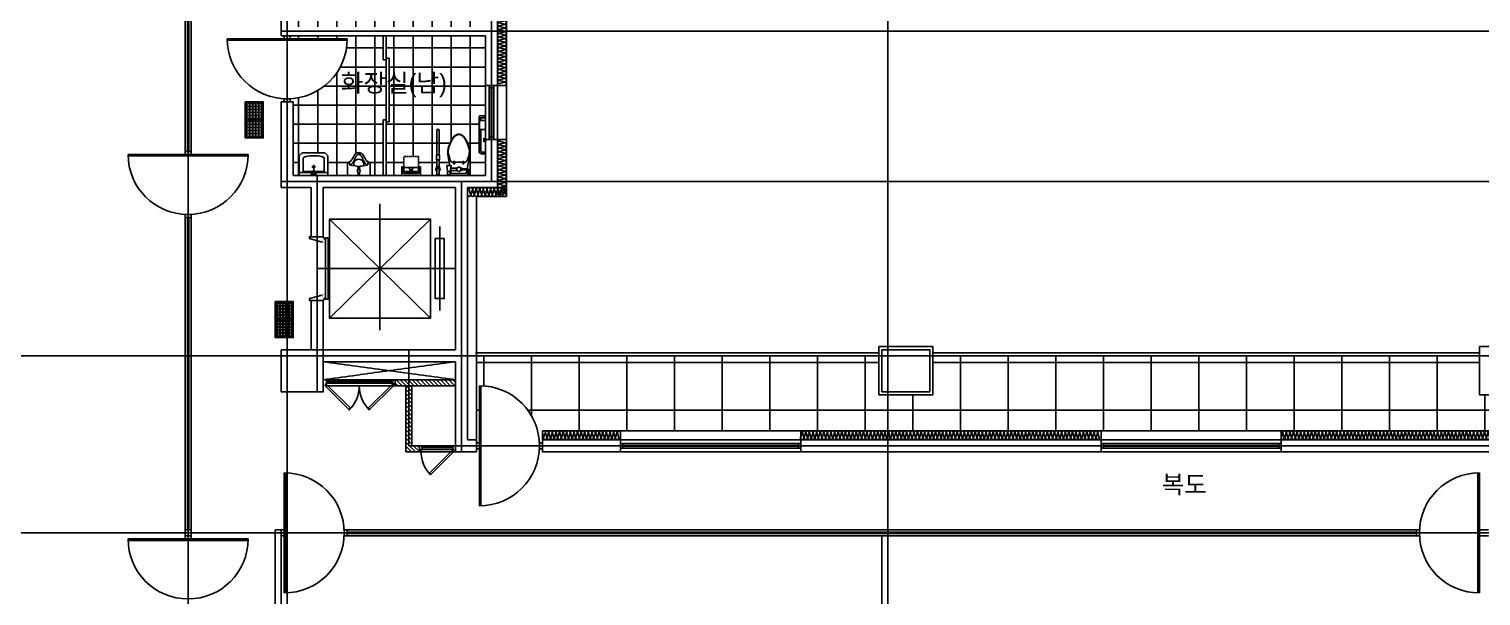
# Model space of a CAD drawing. Header units: millimetres. Extents: x 0 to 199210, y 0 to 94205.
# Drawn here: x 13554 to 37728, y 67614 to 77052 of the extents above; entities that cross this region are included whole.
import ezdxf
from ezdxf.enums import TextEntityAlignment as Align

# ---------------------------------------------------------------- set-up
doc = ezdxf.new("R2010")
doc.units = ezdxf.units.MM
doc.linetypes.add('CEN', pattern=[62, 60, -1, 0, -1])
doc.linetypes.add('HIDDEN2', pattern=[4.7625, 3.175, -1.5875])
for name, color, linetype in [('1CONTINUOUS', 1, 'Continuous'), ('1HIDDEN2', 1, 'HIDDEN2'), ('4', 4, 'Continuous'), ('9', 9, 'Continuous'), ('CEN', 1, 'CEN'), ('COL', 2, 'Continuous'), ('D_TEXT', 7, 'Continuous'), ('FUR', 4, 'Continuous'), ('FURN', 7, 'Continuous'), ('HAT', 8, 'Continuous'), ('ins', 9, 'Continuous'), ('WID', 4, 'Continuous'), ('WIN-9', 9, 'Continuous'), ('점자', 8, 'Continuous'), ('조적', 3, 'Continuous'), ('판넬', 3, 'Continuous')]:
    doc.layers.add(name, color=color, linetype=linetype)
doc.styles.add('돋움', font='Dotum.ttf')

# ---------------------------------------------------------------- blocks, each defined once
blk = doc.blocks.new('insul1')
blk.add_lwpolyline([(0, 0.25, 1.344031), (0.35, 0.25), (0.2, 0.75, -1.344031), (0.55, 0.75), (0.4, 0.25)], format="xyb")
blk = doc.blocks.new('점')
at = {"layer": '점자'}
blk.add_lwpolyline([(300, 0), (300, 300), (0, 300), (0, 0)], close=True, dxfattribs=at)
for centre, radius in [((25, 276), 15), ((25, 276), 13), ((75, 276), 15), ((75, 276), 13), ((125, 276), 15), ((125, 276), 13), ((175, 276), 15), ((175, 276), 13), ((225, 276), 15), ((225, 276), 13), ((275, 276), 15), ((275, 276), 13), ((25, 226), 15), ((25, 176), 15), ((25, 126), 15), ((25, 76), 15), ((25, 26), 15), ((25, 226), 13), ((25, 176), 13), ((25, 126), 13), ((25, 76), 13), ((25, 26), 13), ((75, 226), 15), ((75, 176), 15), ((75, 126), 15), ((75, 76), 15), ((75, 26), 15), ((75, 226), 13), ((75, 176), 13), ((75, 126), 13), ((75, 76), 13), ((75, 26), 13), ((125, 226), 15), ((125, 176), 15), ((125, 126), 15), ((125, 76), 15), ((125, 26), 15), ((125, 226), 13), ((125, 176), 13), ((125, 126), 13), ((125, 76), 13), ((125, 26), 13), ((175, 226), 15), ((175, 176), 15), ((175, 126), 15), ((175, 76), 15), ((175, 26), 15), ((175, 226), 13), ((175, 176), 13), ((175, 126), 13), ((175, 76), 13), ((175, 26), 13), ((225, 226), 15), ((225, 176), 15), ((225, 126), 15), ((225, 76), 15), ((225, 26), 15), ((225, 226), 13), ((225, 176), 13), ((225, 126), 13), ((225, 76), 13), ((225, 26), 13), ((275, 226), 15), ((275, 176), 15), ((275, 126), 15), ((275, 76), 15), ((275, 26), 15), ((275, 226), 13), ((275, 176), 13), ((275, 126), 13), ((275, 76), 13), ((275, 26), 13)]:
    blk.add_circle(centre, radius, dxfattribs=at)
blk = doc.blocks.new('to-ur-004-D-P')
for p, q in [((-20, 0), (-20, -10)), ((-10, 0), (-10, -52)), ((10, 0), (10, -52)), ((20, -10), (20, 0)), ((-20, -10), (20, -10)), ((-20, -125), (-20, -120)), ((-20, -120), (20, -120)), ((20, -125), (-20, -125)), ((-10, -98), (-10, -120)), ((10, -98), (10, -120)), ((20, -120), (20, -125))]:
    blk.add_line(p, q)
for points in [[(190, 0), (190, -210), (165, -220, 0.015962), (135, -240, 0.046411), (105, -280, 0.0259), (85, -320, -0.027117), (60, -355, -0.071022), (25, -375, -0.04853), (0, -380, -0.04853), (-25, -375, -0.071022), (-60, -355, -0.027117), (-85, -320, 0.0259), (-105, -280, 0.046411), (-135, -240, 0.015962), (-165, -220), (-190, -210), (-190, 0)], [(-190, -210), (-150, -210), (-150, -180, -0.198912), (-148, -176, -0.089166), (-140, -170), (-32, -152, -0.080898), (32, -152), (140, -170, -0.22682), (148, -176, -0.062315), (150, -180), (150, -210), (190, -210)], [(-140, -170, -0.028114), (-116, -192, -0.053656), (-105, -205, -0.00764), (-82, -242, -0.021456), (-75, -255, -0.020394), (-64, -280, 0.025325), (-55, -300, 0.016526), (-49, -311, 0.011962), (-40, -325, 0.049323), (-33, -334, 0.033116), (-20, -345, 0.102356), (-13, -348, 0.056761), (0, -350)], [(140, -170, 0.028114), (116, -192, 0.053656), (105, -205, 0.00764), (82, -242, 0.021456), (75, -255, 0.020394), (64, -280, -0.025325), (55, -300, -0.016526), (49, -311, -0.011962), (40, -325, -0.049323), (33, -334, -0.033116), (20, -345, -0.102356), (13, -348, -0.056761), (0, -350)]]:
    blk.add_lwpolyline(points, format="xyb")
blk.add_circle((0, -75), 25)
blk.add_arc((0, -185), 85, 163.2144, 16.7856)
blk = doc.blocks.new('2P-BA101')
at = {"color": 0}
for p, q in [((475, -50), (0, -50)), ((58, -288), (58, -66)), ((58, -66), (225, -66)), ((202, -144), (264, -144)), ((232, -175), (232, -113))]:
    blk.add_line(p, q, dxfattribs=at)
blk.add_lwpolyline([(425, -375), (475, -325), (475, 0), (0, 0), (0, -325), (50, -375)], close=True, dxfattribs=at)
for points in [[(240, -66), (408, -66), (408, -288, -0.272815), (401, -300, -0.070145), (356, -317, -0.03268), (305, -325, -0.023671), (233, -328, -0.023671), (161, -325, -0.03268), (109, -317, -0.070145), (64, -300, -0.272815), (58, -288, -0.272815)], [(224, -17), (227, -87, 1), (239, -87), (242, -17)]]:
    blk.add_lwpolyline(points, format="xyb", dxfattribs=at)
for centre, radius in [((206, -34), 15.3), ((233, -144), 15), ((260, -34), 15.3)]:
    blk.add_circle(centre, radius, dxfattribs=at)
for start, end in [(90, 181.9092), (358.0908, 90)]:
    blk.add_arc((233, -17), 9.19, start, end, dxfattribs=at)
blk = doc.blocks.new('유아용거치대')
for p, q in [((7684271, -2279589, 0), (7684271, -2279451, 0)), ((7684271, -2279451, 0), (7684583, -2279451, 0)), ((7684300, -2279491, 0), (7684300, -2279589, 0)), ((7684304, -2279489, 0), (7684304, -2279579, 0)), ((7684326, -2279484, 0), (7684309, -2279484, 0)), ((7684546, -2279517, 0), (7684309, -2279517, 0)), ((7684544, -2279481, 0), (7684310, -2279481, 0)), ((7684341, -2279496, 0), (7684329, -2279486, 0)), ((7684510, -2279497, 0), (7684344, -2279497, 0)), ((7684402, -2279532, 0), (7684402, -2279535, 0)), ((7684427, -2279525, 0), (7684408, -2279525, 0)), ((7684411, -2279542, 0), (7684411, -2279525, 0)), ((7684446, -2279525, 0), (7684427, -2279525, 0)), ((7684443, -2279542, 0), (7684443, -2279525, 0)), ((7684452, -2279535, 0), (7684452, -2279532, 0)), ((7684525, -2279486, 0), (7684513, -2279496, 0)), ((7684546, -2279484, 0), (7684528, -2279484, 0)), ((7684551, -2279579, 0), (7684551, -2279489, 0)), ((7684554, -2279589, 0), (7684554, -2279491, 0)), ((7684583, -2279451, 0), (7684583, -2279589, 0)), ((7684295, -2279594, 0), (7684276, -2279594, 0)), ((7684309, -2279584, 0), (7684546, -2279584, 0)), ((7684408, -2279542, 0), (7684446, -2279542, 0)), ((7684578, -2279594, 0), (7684559, -2279594, 0))]:
    blk.add_line(p, q)
for centre, radius, start, end in [((7684310, -2279491, 0), 10, 90, 180), ((7684309, -2279489, 0), 5.01, 90, 180), ((7684309, -2279512, 0), 5.01, 216.8699, 270), ((7684326, -2279489, 0), 5.01, 48.6929, 90), ((7684344, -2279492, 0), 5.01, 228.6929, 270), ((7684408, -2279532, 0), 6.34, 90, 180), ((7684408, -2279535, 0), 6.34, 180, 270), ((7684446, -2279532, 0), 6.34, 0, 90), ((7684446, -2279535, 0), 6.34, 270, 0), ((7684510, -2279492, 0), 5.01, 270, 311.3071), ((7684528, -2279489, 0), 5.01, 90, 131.3071), ((7684544, -2279491, 0), 10, 0, 90), ((7684546, -2279489, 0), 5.01, 0, 90), ((7684546, -2279512, 0), 5.01, 270, 323.1301), ((7684276, -2279589, 0), 5.01, 180, 270), ((7684295, -2279589, 0), 5.01, 270, 0), ((7684309, -2279579, 0), 5.01, 180, 270), ((7684546, -2279579, 0), 5.01, 270, 0), ((7684559, -2279589, 0), 5.01, 180, 270), ((7684578, -2279589, 0), 5.01, 270, 0)]:
    blk.add_arc(centre, radius, start, end)
at = {"layer": '1CONTINUOUS'}
for p, q in [((7684392, -2279569, 0), (7684392, -2279579, 0)), ((7684394, -2279581, 0), (7684427, -2279581, 0)), ((7684427, -2279581, 0), (7684460, -2279581, 0)), ((7684462, -2279579, 0), (7684462, -2279569, 0))]:
    blk.add_line(p, q, dxfattribs=at)
for centre, radius, start, end in [((7684427, -2279588, 0), 39.8, 28.6834, 151.3166), ((7684394, -2279579, 0), 1.59, 180, 270), ((7684460, -2279579, 0), 1.59, 270, 0)]:
    blk.add_arc(centre, radius, start, end, dxfattribs=at)
at = {"layer": '1HIDDEN2'}
for p, q in [((7684304, -2279764, 0), (7684304, -2279579, 0)), ((7684546, -2279769, 0), (7684309, -2279769, 0)), ((7684551, -2279578, 0), (7684551, -2279764, 0))]:
    blk.add_line(p, q, dxfattribs=at)
for centre, start, end in [((7684309, -2279764, 0), 180, 270), ((7684546, -2279764, 0), 270, 0)]:
    blk.add_arc(centre, 5.01, start, end, dxfattribs=at)

msp = doc.modelspace()

# ---------------------------------------------------------------- hatches: boundary and pattern name
at = {"layer": 'HAT'}
h = msp.add_hatch(dxfattribs=at)
h.set_pattern_fill('NET,_O', color=256, scale=100)
h.set_pattern_definition([(0, (-308347.43, 785079.03), (0, 317.5), []), (90, (-308347.43, 785079.03), (-317.5, 2e-14), [])])
h.paths.add_polyline_path([(19502.7, 79289.1), (19452.7, 79289.1), (19452.7, 80314.1), (18752.7, 80314.1), (18752.7, 79914.1), (18252.7, 79914.1), (18252.7, 79814.1), (17902.7, 79814.1), (17902.7, 79764.1), (18852.7, 79764.1, -0.3996375), (17902.7, 78765.3), (17902.7, 78714.1), (17952.7, 78714.1), (17952.7, 78014.1), (18277.7, 78014.1), (18327.7, 77964.1), (18327.7, 77589.1), (18277.7, 77539.1), (17952.7, 77539.1), (17952.7, 77089.1), (19452.7, 77089.1), (19452.7, 77314.1), (19502.7, 77314.1), (19459.2, 77338.7), (19753.4, 77859.2, 0.1081743), (19502.7, 77914.1), (19452.7, 77914.1), (19452.7, 78114.1), (19452.7, 78289.1), (19502.7, 78289.1)])
h.paths.add_polyline_path([(21152.7, 78814.1), (21152.7, 79308.9), (21137.4, 79324.2), (21062.7, 79324.2, -0.4142136), (21047.6, 79339.3), (21047.6, 79913.9, -0.4142136), (21087.9, 79954.2), (21137.6, 79954.2), (21152.7, 79969.3), (21152.7, 80314.1), (20884.3, 80314.1), (20875.9, 80297.1), (20875.9, 80304), (20862.5, 80304), (20862.5, 80233, -0.5832583), (20847.1, 80220.6), (20846.9, 80221.2, -0.0021246), (20846.7, 80221.2), (20764.5, 80221.2), (20764.5, 80190.9), (20738.1, 80190.9, -0.5156442), (20680.7, 80190.9), (20573.5, 80190.9), (20580.3, 80149), (20507.6, 80149), (20524, 80249.8), (20524, 80304), (20513.9, 80304), (20508.9, 80314.1), (20392.5, 80314.1), (20382.8, 80304.4), (20382.8, 80244.5, -0.5038808), (20385.9, 80186), (20385.9, 80164.1), (20382.8, 80164.1), (20382.8, 80051.8), (20385.9, 80051.8), (20385.9, 79971.2), (20342.5, 79971.2), (20342.5, 79562.3, -0.0439487), (20342.5, 79565.8), (20342.5, 79971.2), (20339.6, 79971.2), (20339.6, 80051.8), (20342.5, 80051.8), (20342.5, 80164.1), (20339.6, 80164.1), (20339.6, 80186, -0.5026505), (20342.5, 80244.4), (20342.5, 80303.6), (20332.1, 80314.1), (20072.5, 80314.1), (20072.5, 80170.9), (20040.4, 80170.9), (20040.4, 79996), (19793.3, 79996), (19793.3, 80170.9), (19761.2, 80170.9), (19761.2, 80314.1), (19502.7, 80314.1), (19502.7, 79319.1), (19552.7, 79319.1), (19552.7, 78259.1), (19502.7, 78259.1), (19502.7, 78164.1), (21152.7, 78164.1)])
h.paths.add_polyline_path([(20685.1, 79635.2, 0.0577215), (20709.4, 79632, 0.0449045), (20727.3, 79633.4, 0.0632753), (20739.6, 79637.1, 0.0564569), (20757.4, 79647.5, 0.0386606), (20779.9, 79667.3, 0.0160273), (20800, 79689.3, 0.0286751), (20810.1, 79702.5, 0.023657), (20826.1, 79728.8, 0.0224149), (20840.4, 79758, 0.0106324), (20849.9, 79781.2, 0.0059103), (20865.6, 79823.5, 0.0163098), (20880, 79868.3, 0.0292656), (20885.7, 79894, 0.059581), (20886.7, 79916.9, 0.0316789), (20880.7, 79959.5, 0.0187158), (20869.9, 80003.3, 0.0299411), (20860.5, 80030, 0.0164063), (20852.2, 80048.2, 0.0131013), (20840.4, 80070.3, 0.0318736), (20828.1, 80089, 0.236068), (20825.3, 80090.5), (20795, 80090.5), (20795, 80080.4), (20774.9, 80080.4), (20774.9, 80090.5), (20709.4, 80090.5), (20643.9, 80090.5), (20643.9, 80080.4), (20623.7, 80080.4), (20623.7, 80090.5), (20593.5, 80090.5, 0.1989124), (20584.7, 80086.8, 0.0915694), (20573.4, 80070.3, 0.0153433), (20566.5, 80053.6, 0.0110284), (20558.2, 80030, 0.00909), (20546.9, 79992.7, 0.0103067), (20538.1, 79959.5, 0.0400971), (20531.9, 79920.5, 0.059581), (20533.1, 79894, 0.0292656), (20538.8, 79868.3, 0.0163098), (20553.2, 79823.5, 0.0059103), (20568.9, 79781.2, 0.0106324), (20578.4, 79758, 0.0224149), (20593.6, 79726.9, 0.0271126), (20608.6, 79702.5, 0.0252192), (20619.3, 79688.8, 0.0150848), (20638.9, 79667.3, 0.0267806), (20654.5, 79652.8, 0.0315598), (20669.1, 79642.1, 0.0810675)], flags=16)
h.paths.add_polyline_path([(20760.1, 79641.9, 0.0484304), (20784.9, 79662.2, 0.0364467), (20811.3, 79692.5, 0.0408749), (20830.3, 79722.7, 0.0154683), (20854.3, 79772.5, 0.0240749), (20874, 79823.3, 0.0116115), (20880.7, 79843.6, 0.0353137), (20887.4, 79873.1, 0.029565), (20890.7, 79909.1, 0.0293997), (20889.5, 79961.3, 0.0221821), (20880.7, 80030), (20879.9, 80034.3, -0.0235914), (20889.5, 79961.3, -0.0293997), (20890.7, 79909.1, -0.029565), (20887.4, 79873.1, -0.0353137), (20880.7, 79843.6, -0.0069764), (20876.8, 79831.4, -0.0046944), (20870.6, 79813.4, -0.0194265), (20854.3, 79772.5, -0.0154683), (20830.3, 79722.7, -0.0408749), (20811.3, 79692.5, -0.0364467), (20784.9, 79662.2, -0.0484304), (20760.1, 79641.9, -0.0686116), (20739.6, 79632, -0.0372265), (20723.9, 79628.2, 0.0372265), (20739.6, 79632, 0.0686116)], flags=16)
h.paths.add_polyline_path([(20470.5, 77524.8), (20452.7, 77614.1), (20470.5, 77703.4), (20547, 77779.1), (20648.6, 77829.7), (20763.9, 77847.4), (20853.2, 77868.5), (20928.9, 77889.2), (20992.5, 77897.8), (21139.8, 77899.2), (21139.8, 77873.3), (21152.7, 77860.4), (21152.7, 78114.1), (19502.7, 78114.1), (19502.7, 77914.1, -0.1293267), (19798, 77836.4), (19502.7, 77314.1), (19502.7, 77089.1), (21152.7, 77089.1), (21152.7, 77367.8), (21139.8, 77354.9), (21139.8, 77329), (20992.5, 77330.4), (20928.9, 77339), (20853.2, 77359.7), (20763.9, 77380.8), (20648.6, 77398.5), (20547, 77449.1)])
h.paths.add_polyline_path([(19502.7, 76539.1), (19452.7, 76539.1), (19452.7, 76939.1), (17902.7, 76939.1), (17902.7, 76889.1), (18852.7, 76889.1, -0.3996375), (17902.7, 75890.3), (17902.7, 75839.1), (17952.7, 75839.1), (17952.7, 74614.1), (18052.7, 74614.1), (18052.7, 74939.1), (18102.7, 74989.1), (18477.7, 74989.1), (18527.7, 74939.1), (18527.7, 74614.1), (18854.1, 74614.1), (18854.1, 74824.1), (18879.1, 74834.1, 0.0159625), (18909.1, 74854.1, 0.046411), (18939.1, 74894.1, 0.0258998), (18959.1, 74934.1, -0.027117), (18984.1, 74969.1, -0.0710216), (19019.1, 74989.1, -0.0485296), (19044.1, 74994.1, -0.0485296), (19069.1, 74989.1, -0.0710216), (19104.1, 74969.1, -0.027117), (19129.1, 74934.1, 0.0258998), (19149.1, 74894.1, 0.046411), (19179.1, 74854.1, 0.0159625), (19209.1, 74834.1), (19234.1, 74824.1), (19234.1, 74614.1), (19452.7, 74614.1), (19452.7, 75539.1), (19502.7, 75539.1)])
h.paths.add_polyline_path([(21047.6, 75588.9, -0.4142136), (21062.7, 75604), (21137.4, 75604), (21152.7, 75619.3), (21152.7, 76114.1), (21152.7, 76939.1), (19502.7, 76939.1), (19502.7, 76569.1), (19552.7, 76569.1), (19552.7, 75509.1), (19502.7, 75509.1), (19502.7, 74614.1), (19761.2, 74614.1), (19761.2, 74757.2), (19793.3, 74757.2), (19793.3, 74932.2), (20040.4, 74932.2), (20040.4, 74757.2), (20072.5, 74757.2), (20072.5, 74614.1), (20332.1, 74614.1), (20342.5, 74624.6), (20342.5, 74683.8, -0.5026505), (20339.6, 74742.2), (20339.6, 74764.1), (20342.5, 74764.1), (20342.5, 74876.4), (20339.6, 74876.4), (20339.6, 74957), (20342.5, 74957), (20342.5, 75362.4, -0.0439487), (20342.5, 75365.9), (20342.5, 74957), (20385.9, 74957), (20385.9, 74876.4), (20382.8, 74876.4), (20382.8, 74764.1), (20385.9, 74764.1), (20385.9, 74742.2, -0.5038808), (20382.8, 74683.7), (20382.8, 74623.8), (20392.5, 74614.1), (20508.9, 74614.1), (20513.9, 74624.2), (20524, 74624.2), (20524, 74678.4), (20507.6, 74779.2), (20559.1, 74779.2), (20538.9, 74893.9, -0.0235914), (20529.3, 74966.9, -0.0293997), (20528, 75019.1, -0.029565), (20531.4, 75055.1, -0.0353137), (20538.1, 75084.6, -0.0069764), (20542, 75096.8, -0.0046944), (20548.2, 75114.8, -0.0194265), (20564.5, 75155.7, -0.0154683), (20588.5, 75205.5, -0.0408749), (20607.5, 75235.7, -0.0364467), (20633.8, 75265.9, -0.0484304), (20658.7, 75286.3, -0.0686116), (20679.2, 75296.2, -0.0372265), (20694.9, 75300, -0.0413106), (20709.4, 75301.2, -0.0413106), (20723.9, 75300, -0.0372265), (20739.6, 75296.2, -0.0686116), (20760.1, 75286.3, -0.0484304), (20784.9, 75265.9, -0.0364467), (20811.3, 75235.7, -0.0408749), (20830.3, 75205.5, -0.0154683), (20854.3, 75155.7, -0.0194265), (20870.6, 75114.8, -0.0046944), (20876.8, 75096.8, -0.0069764), (20880.7, 75084.6, -0.0353137), (20887.4, 75055.1, -0.029565), (20890.7, 75019.1, -0.0293997), (20889.5, 74966.9, -0.0235914), (20879.9, 74893.9), (20849.9, 74723.8, -0.4763226), (20875.9, 74691.6), (20875.9, 74631.1), (20884.3, 74614.1), (21152.7, 74614.1), (21152.7, 74958.9), (21137.6, 74974), (21087.9, 74974, -0.4142136), (21047.6, 75014.3)])
h.paths.add_polyline_path([(18542.5, 78888.5), (20714.7, 78888.5), (20714.7, 79465.5), (18542.5, 79465.5)], flags=9)
h.paths.add_polyline_path([(18542.5, 75841.7), (20714.7, 75841.7), (20714.7, 76418.7), (18542.5, 76418.7)], flags=9)
h = msp.add_hatch(dxfattribs=at)
h.set_pattern_fill('NET,_O', color=256, scale=250)
h.set_pattern_definition([(0, (-390833.2, 785079), (0, 793.75), []), (90, (-390833.2, 785079), (-793.75, 5e-14), [])])
h.paths.add_polyline_path([(22051.5, 70164.1), (22102.7, 70164.1), (22102.7, 70214.1), (22102.7, 70364.1), (22252.9, 70364.1), (22252.9, 71614.1), (21002.7, 71614.1), (21002.7, 70214.1), (21002.7, 70164.1), (21052.7, 70164.1), (21052.7, 71114.1, -0.3996375)])
h.paths.add_polyline_path([(30829.9, 71614.1, -0.4160844), (30776.7, 71614.1), (28602.7, 71614.1), (28602.7, 70964.1), (27702.7, 70964.1), (27702.7, 71614.1), (22252.9, 71614.1), (22252.9, 70364.1), (23402.7, 70364.1), (26402.7, 70364.1), (31402.7, 70364.1), (34402.7, 70364.1), (40302.7, 70364.1), (43302.7, 70364.1), (45002.7, 70364.1), (45002.7, 70342.3, -0.1467688), (45002.7, 70326.6), (45002.7, 70214.1), (45002.7, 70164.1), (45054, 70164.1, -0.3996375), (46052.7, 71114.1), (46052.7, 70164.1), (46102.7, 70164.1), (46102.7, 70214.1), (46102.7, 71614.1), (45862.7, 71614.1), (45624.2, 71375.5), (45385.6, 71614.1), (38602.7, 71614.1), (38602.7, 70964.1), (37702.7, 70964.1), (37702.7, 71614.1)])
h = msp.add_hatch(dxfattribs=at)
h.set_pattern_fill('ANSI31', color=256, scale=15, angle=450, style=0, double=1)
h.set_pattern_definition([(135, (19652.75, 70014.096), (-33.676, -33.676), [])])
h.paths.add_polyline_path([(20652.7, 71114.1), (20652.7, 71214.1), (19652.7, 71214.1), (19652.7, 71114.1)])
h.paths.add_polyline_path([(19827.7, 70014.1), (20052.7, 70014.1), (20052.7, 70114.1), (19927.7, 70114.1), (19927.7, 71114.1), (19827.7, 71114.1)])

# ---------------------------------------------------------------- linework, layer by layer
for p, q in [((19396.7, 73014.1), (19396.7, 74139.1)), ((18555.7, 73889.1), (20237.7, 72239.1)), ((18555.7, 72239.1), (20237.7, 73889.1)), ((20392.7, 73764.1), (20392.7, 72364.1)), ((18355.7, 73064.1), (20667.7, 73064.1)), ((19396.7, 73064.1), (19396.7, 72039.1)), ((27702.7, 71664.1), (20987.7, 71664.1)), ((27702.7, 71614.1), (20987.7, 71614.1)), ((37702.7, 71664.1), (28602.7, 71664.1)), ((37702.7, 71614.1), (28602.7, 71614.1))]:
    msp.add_line(p, q)
for points in [[(18555.7, 73889.1), (18555.7, 72239.1), (20237.7, 72239.1), (20237.7, 73889.1)], [(18492.7, 73574.1), (18492.7, 72554.1), (18532.7, 72554.1), (18532.7, 73574.1)], [(20317.7, 73564.1), (20317.7, 72564.1), (20467.7, 72564.1), (20467.7, 73564.1)]]:
    msp.add_lwpolyline(points, close=True)
for points in [[(18252.7, 73594.1), (18222.7, 73594.1), (18222.7, 73564.1), (18432.7, 73504.1)], [(18452.7, 73594.1), (18482.7, 73544.1)], [(18252.7, 72534.1), (18222.7, 72534.1), (18222.7, 72564.1), (18432.7, 72624.1)], [(18452.7, 72534.1), (18482.7, 72584.1)]]:
    msp.add_lwpolyline(points)
at = {"const_width": 5}
for points in [[(18432.7, 73544.1), (18432.7, 73494.1), (18482.7, 73494.1), (18482.7, 73544.1)], [(18432.7, 72584.1), (18432.7, 72634.1), (18482.7, 72634.1), (18482.7, 72584.1)]]:
    msp.add_lwpolyline(points, dxfattribs=at)
at = {"layer": '4'}
for p, q in [((21502.7, 78814.1), (21502.7, 76114.1)), ((21502.7, 78814.1), (21502.7, 76114.1)), ((21352.7, 76114.1), (21502.7, 76114.1)), ((21352.7, 76114.1), (21502.7, 76114.1)), ((21352.7, 75214.1), (21502.7, 75214.1)), ((21352.7, 75214.1), (21502.7, 75214.1)), ((21502.7, 75214.1), (21502.7, 74264.1)), ((21502.7, 75214.1), (21502.7, 74264.1)), ((21002.7, 70214.1), (21002.7, 74264.1)), ((21002.7, 74264.1), (21502.7, 74264.1)), ((21002.7, 70214.1), (21002.7, 74264.1)), ((21002.7, 74264.1), (21502.7, 74264.1)), ((22102.7, 70364.1), (23402.7, 70364.1)), ((22102.7, 70364.1), (22102.7, 70214.1)), ((23402.7, 70364.1), (23402.7, 70214.1)), ((26402.7, 70214.1), (26402.7, 70364.1)), ((26402.7, 70364.1), (31402.7, 70364.1)), ((31402.7, 70364.1), (31402.7, 70214.1)), ((34402.7, 70214.1), (34402.7, 70364.1)), ((34402.7, 70364.1), (40302.7, 70364.1))]:
    msp.add_line(p, q, dxfattribs=at)
for points in [[(27702.7, 71764.1), (27702.7, 70964.1), (28602.7, 70964.1), (28602.7, 71764.1)], [(37702.7, 71764.1), (37702.7, 70964.1), (38602.7, 70964.1), (38602.7, 71764.1)]]:
    msp.add_lwpolyline(points, close=True, dxfattribs=at)
at = {"layer": 'CEN'}
for p, q in [((17852.7, 88822), (17852.7, 74414.1)), ((17852.7, 88822), (17852.7, 55050.5)), ((21252.7, 88822), (21252.7, 74514.1)), ((27852.7, 88822), (27852.7, 55050.5)), ((16202.7, 55050.5), (16202.7, 82614.1)), ((17752.7, 77014.1), (53578.6, 77014.1)), ((17752.7, 74514.1), (53578.6, 74514.1)), ((18352.7, 74614.1), (18352.7, 71014.1)), ((20752.7, 74514.1), (20752.7, 70014.1)), ((4709.6, 71614.1), (53578.6, 71614.1)), ((19877.7, 71714.1), (19877.7, 70114.1)), ((18452.7, 71514.1), (20652.7, 71214.1)), ((18452.7, 71214.1), (20652.7, 71514.1)), ((19877.7, 70114.1), (53578.6, 70114.1)), ((4709.6, 68664.1), (53578.6, 68664.1))]:
    msp.add_line(p, q, dxfattribs=at)
at = {"layer": 'COL'}
for p, q in [((21352.7, 78814.1), (21352.7, 76114.1)), ((17752.7, 78714.1), (17752.7, 76939.1)), ((17752.7, 76939.1), (21152.7, 76939.1)), ((21152.7, 76114.1), (21152.7, 76939.1)), ((21352.7, 76114.1), (21152.7, 76114.1)), ((17752.7, 75839.1), (17752.7, 74414.1)), ((17952.7, 75839.1), (17752.7, 75839.1)), ((17952.7, 75839.1), (17952.7, 74614.1)), ((21152.7, 74614.1), (21152.7, 75214.1)), ((21352.7, 75214.1), (21152.7, 75214.1)), ((21352.7, 75214.1), (21352.7, 74414.1)), ((17952.7, 74614.1), (21152.7, 74614.1)), ((17752.7, 74414.1), (18252.7, 74414.1)), ((18252.7, 74414.1), (18252.7, 73594.1)), ((18452.7, 74414.1), (18452.7, 73594.1)), ((18452.7, 74414.1), (20652.7, 74414.1)), ((20652.7, 74414.1), (20652.7, 71714.1)), ((20852.7, 70214.1), (20852.7, 74414.1)), ((20852.7, 74414.1), (21352.7, 74414.1)), ((18252.7, 73594.1), (18452.7, 73594.1)), ((18452.7, 73594.1), (18452.7, 73594.1)), ((18252.7, 71714.1), (18252.7, 72534.1)), ((18252.7, 72534.1), (18452.7, 72534.1)), ((18452.7, 71714.1), (18452.7, 72534.1)), ((18452.7, 71714.1), (20652.7, 71714.1)), ((18452.7, 71514.1), (20652.7, 71514.1)), ((20652.7, 71514.1), (20652.7, 70014.1)), ((20052.7, 70014.1), (20052.7, 70114.1)), ((20852.7, 70214.1), (21002.7, 70214.1)), ((21002.7, 70014.1), (21002.7, 70214.1)), ((22102.7, 70214.1), (23402.7, 70214.1)), ((22102.7, 70214.1), (22102.7, 70014.1)), ((23402.7, 70214.1), (23402.7, 70014.1)), ((26402.7, 70214.1), (26402.7, 70014.1)), ((26402.7, 70214.1), (31402.7, 70214.1)), ((31402.7, 70214.1), (31402.7, 70014.1)), ((34402.7, 70214.1), (34402.7, 70014.1)), ((34402.7, 70214.1), (40302.7, 70214.1)), ((20652.7, 70014.1), (21002.7, 70014.1)), ((22102.7, 70014.1), (23402.7, 70014.1)), ((26402.7, 70014.1), (31402.7, 70014.1)), ((34402.7, 70014.1), (40302.7, 70014.1))]:
    msp.add_line(p, q, dxfattribs=at)
for points in [[(17752.7, 71714.1), (17752.7, 71014.1), (18452.7, 71014.1), (18452.7, 71714.1), (17752.7, 71714.1)], [(27752.7, 71714.1), (27752.7, 71014.1), (28552.7, 71014.1), (28552.7, 71714.1), (27752.7, 71714.1)]]:
    msp.add_lwpolyline(points, dxfattribs=at)
at = {"layer": 'FUR'}
for p, q in [((19452.7, 76539.1), (19452.7, 76939.1)), ((19502.7, 76939.1), (19502.7, 76539.1)), ((19452.7, 76539.1), (19502.7, 76539.1)), ((19502.7, 76569.1), (19552.7, 76569.1)), ((19502.7, 76539.1), (19502.7, 75539.1)), ((19552.7, 76569.1), (19552.7, 75509.1)), ((19452.7, 74614.1), (19452.7, 75539.1)), ((19502.7, 75539.1), (19452.7, 75539.1)), ((19502.7, 75539.1), (19502.7, 74614.1)), ((19502.7, 75509.1), (19552.7, 75509.1))]:
    msp.add_line(p, q, dxfattribs=at)
at = {"layer": 'FURN'}
for p, q in [((21047.6, 75014.3), (21047.6, 75588.9)), ((21052, 75378.5), (21052, 75529.7)), ((21052, 75529.7), (21152.7, 75529.7)), ((21062.7, 75604), (21142.7, 75604)), ((21062.7, 75573.8), (21142.7, 75573.8)), ((21077.9, 75529.7), (21077.9, 75573.8)), ((21142.7, 75573.1), (21142.7, 75605.1)), ((21145.6, 75612.2), (21152.7, 75619.3)), ((21145.6, 75566), (21152.7, 75558.9)), ((20342.5, 74957), (20342.5, 75364.1)), ((20382.8, 74957), (20382.8, 75364.1)), ((21052, 75378.5), (21152.7, 75378.5)), ((21077.9, 75014.3), (21077.9, 75378.5)), ((21139.2, 75228.1), (21132.1, 75235.2)), ((21139.2, 75181.8), (21132.1, 75174.7)), ((21142.1, 75189), (21142.1, 75220.9)), ((21142.1, 75219.9), (21152.7, 75219.9)), ((21142.1, 75189.6), (21152.7, 75189.6)), ((20385.9, 74957), (20339.6, 74957)), ((20339.6, 74876.4), (20339.6, 74957)), ((20385.9, 74876.4), (20385.9, 74957)), ((21087.9, 75004.2), (21142.7, 75004.2)), ((21087.9, 74974), (21142.7, 74974)), ((21142.7, 74973.1), (21142.7, 75005.1)), ((21145.6, 75012.2), (21152.7, 75019.3)), ((21145.6, 74966), (21152.7, 74958.9)), ((20385.9, 74876.4), (20339.6, 74876.4)), ((20339.6, 74764.1), (20385.9, 74764.1)), ((20339.6, 74764.1), (20339.6, 74711.7)), ((20342.5, 74764.1), (20342.5, 74876.4)), ((20342.5, 74623.4), (20342.5, 74714.1)), ((20382.8, 74764.1), (20382.8, 74876.4)), ((20382.8, 74623.1), (20382.8, 74714.1)), ((20385.9, 74764.1), (20385.9, 74714.1)), ((20523.8, 74679.4), (20507.6, 74779.2)), ((20580.3, 74779.2), (20507.6, 74779.2)), ((20564.1, 74679.4), (20580.3, 74779.2)), ((20680.8, 74696.2), (20566.8, 74696.2)), ((20680.7, 74737.3), (20573.5, 74737.3)), ((20643.9, 74847.8), (20623.7, 74847.8)), ((20623.7, 74847.8), (20623.7, 74807.5)), ((20623.7, 74807.5), (20643.9, 74807.5)), ((20643.9, 74807.5), (20643.9, 74847.8)), ((20764.5, 74696.2), (20738, 74696.2)), ((20764.5, 74737.3), (20738.1, 74737.3)), ((20764.5, 74696.2), (20764.5, 74737.3)), ((20849.8, 74723.5), (20764.5, 74723.5)), ((20846.9, 74707), (20764.5, 74707)), ((20774.9, 74847.8), (20795, 74847.8)), ((20774.9, 74807.5), (20774.9, 74847.8)), ((20795, 74807.5), (20774.9, 74807.5)), ((20795, 74847.8), (20795, 74807.5)), ((20846.9, 74707), (20833.1, 74648.8)), ((20875.9, 74702.7), (20875.9, 74624.2)), ((20339.2, 74621.2), (20332.1, 74614.1)), ((20346.3, 74624.2), (20378.3, 74624.2)), ((20385.4, 74621.2), (20392.5, 74614.1)), ((20513.9, 74624.2), (20508.9, 74614.1)), ((20574.4, 74624.2), (20513.9, 74624.2)), ((20523.8, 74679.4), (20564.4, 74679.4)), ((20524, 74679.4), (20524, 74624.2)), ((20564.3, 74679.4), (20564.3, 74624.2)), ((20579.4, 74614.1), (20574.4, 74624.2)), ((20858.3, 74624.2), (20853.2, 74614.1)), ((20879.3, 74624.2), (20858.3, 74624.2)), ((20862.5, 74695.2), (20862.5, 74624.2)), ((20884.3, 74614.1), (20879.3, 74624.2))]:
    msp.add_line(p, q, dxfattribs=at)
for points in [[(20559.1, 74779.2), (20538.1, 74898.2, -0.0221821), (20529.3, 74966.9, -0.0293997), (20528, 75019.1, -0.029565), (20531.4, 75055.1, -0.0353137), (20538.1, 75084.6, -0.0069764), (20542, 75096.8, -0.0046944), (20548.2, 75114.8, -0.0194265), (20564.5, 75155.7, -0.0154683), (20588.5, 75205.5, -0.0408749), (20607.5, 75235.7, -0.0364467), (20633.8, 75265.9, -0.0484304), (20658.7, 75286.3, -0.0686116), (20679.2, 75296.2, -0.0372265), (20694.9, 75300, -0.0413106), (20709.4, 75301.2)], [(20709.4, 75301.2, -0.0413106), (20723.9, 75300, -0.0372265), (20739.6, 75296.2, -0.0686116), (20760.1, 75286.3, -0.0484304), (20784.9, 75265.9, -0.0364467), (20811.3, 75235.7, -0.0408749), (20830.3, 75205.5, -0.0154683), (20854.3, 75155.7, -0.0194265), (20870.6, 75114.8, -0.0046944), (20876.8, 75096.8, -0.0069764), (20880.7, 75084.6, -0.0353137), (20887.4, 75055.1, -0.029565), (20890.7, 75019.1, -0.0293997), (20889.5, 74966.9, -0.0221821), (20880.7, 74898.2), (20849.8, 74723.5)], [(20833.1, 74648.8, -0.0258669), (20784.9, 74646.3), (20709.4, 74646.3), (20633.8, 74646.3, -0.0249223), (20587.4, 74648.6, -0.2549699), (20583.4, 74651.3, -0.056948), (20581.8, 74655.6, -0.0160434), (20578.4, 74671.5), (20573.9, 74696.2)]]:
    msp.add_lwpolyline(points, format="xyb", dxfattribs=at)
msp.add_lwpolyline([(20709.4, 75296.2, -0.0449045), (20727.3, 75294.8, -0.0632753), (20739.6, 75291.1, -0.0564569), (20757.4, 75280.7, -0.0386606), (20779.9, 75260.9, -0.0160273), (20800, 75238.9, -0.0286751), (20810.1, 75225.6, -0.023657), (20826.1, 75199.4, -0.0224149), (20840.4, 75170.2, -0.0106324), (20849.9, 75147, -0.0059103), (20865.6, 75104.7, -0.0163098), (20880, 75059.9, -0.0292656), (20885.7, 75034.2, -0.059581), (20886.7, 75011.3, -0.0316789), (20880.7, 74968.7, -0.0187158), (20869.9, 74924.8, -0.0299411), (20860.5, 74898.2, -0.0164063), (20852.2, 74880, -0.0131013), (20840.4, 74857.9, -0.0318736), (20828.1, 74839.2, -0.236068), (20825.3, 74837.7), (20709.4, 74837.7), (20593.5, 74837.7, -0.1989124), (20584.7, 74841.4, -0.0915694), (20573.4, 74857.9, -0.0153433), (20566.5, 74874.5, -0.0110284), (20558.2, 74898.2, -0.00909), (20546.9, 74935.5, -0.0103067), (20538.1, 74968.7, -0.0400971), (20531.9, 75007.7, -0.059581), (20533.1, 75034.2, -0.0292656), (20538.8, 75059.9, -0.0163098), (20553.2, 75104.7, -0.0059103), (20568.9, 75147, -0.0106324), (20578.4, 75170.2, -0.0224149), (20593.6, 75201.3, -0.0271126), (20608.6, 75225.6, -0.0252192), (20619.3, 75239.4, -0.0150848), (20638.9, 75260.9, -0.0267806), (20654.5, 75275.4, -0.0315598), (20669.1, 75286.1, -0.0810675), (20685.1, 75293, -0.0577215)], format="xyb", close=True, dxfattribs=at)
for centre, radius, start, end in [((21062.7, 75588.9), 15.1, 90, 270), ((21152.7, 75605.1), 10.1, 135, 180), ((21152.7, 75573.1), 10.1, 180, 225), ((20362.6, 75364.1), 20.2, 0, 180), ((21215.1, 75205), 88.3, 159.9867, 200.0133), ((21132.1, 75220.9), 10.1, 0, 45), ((21132.1, 75189), 10.1, 315, 0), ((21087.9, 75014.3), 40.3, 180, 270), ((21087.9, 75014.3), 10.1, 180, 270), ((21152.7, 75005.1), 10.1, 135, 180), ((21152.7, 74973.1), 10.1, 180, 225), ((20362.7, 74714.1), 36.4, 129.53382, 236.27946), ((20362.7, 74714.1), 23.2, 330.15066, 209.84934), ((20362.7, 74714.1), 20.2, 0, 180), ((20362.7, 74714.1), 36.4, 303.49555, 50.46618), ((20709.4, 74716.8), 35.3, 343.7398, 214.8499), ((20709.4, 74716.8), 35.3, 214.8499, 343.7398), ((20850.5, 74686.1), 21.2, 67.39823, 99.68672), ((20849.8, 74697.1), 26.6, 12.04383, 89.67324), ((20851.3, 74697), 11.4, 350.69611, 49.63637), ((20346.3, 74614.1), 10.1, 90, 135), ((20378.3, 74614.1), 10.1, 45, 90)]:
    msp.add_arc(centre, radius, start, end, dxfattribs=at)
at = {"layer": 'WID', "color": 4}
for p, q in [((16152.7, 82364.1), (16152.7, 75014.1)), ((16192.7, 82364.1), (16192.7, 75014.1)), ((16212.7, 82364.1), (16212.7, 75014.1)), ((16252.7, 82364.1), (16252.7, 75014.1)), ((21212.7, 76074.1), (21212.7, 75254.1)), ((21246.7, 76074.1), (21246.7, 75254.1)), ((21258.7, 76074.1), (21258.7, 75254.1)), ((21292.7, 76074.1), (21292.7, 75254.1)), ((16152.7, 73964.1), (16152.7, 68714.1)), ((16192.7, 73914.1), (16192.7, 68714.1)), ((16212.7, 73914.1), (16212.7, 68714.1)), ((16252.7, 73964.1), (16252.7, 68714.1)), ((23442.7, 70154.1), (26362.7, 70154.1)), ((23442.7, 70120.1), (26362.7, 70120.1)), ((23442.7, 70108.1), (26362.7, 70108.1)), ((31442.7, 70154.1), (34362.7, 70154.1)), ((31442.7, 70120.1), (34362.7, 70120.1)), ((31442.7, 70108.1), (34362.7, 70108.1)), ((23442.7, 70074.1), (26362.7, 70074.1)), ((31442.7, 70074.1), (34362.7, 70074.1)), ((36702.7, 68714.1), (18852.7, 68714.1)), ((36652.7, 68674.1), (18852.7, 68674.1)), ((36652.7, 68654.1), (18852.7, 68654.1)), ((36702.7, 68614.1), (18852.7, 68614.1))]:
    msp.add_line(p, q, dxfattribs=at)
at = {"layer": 'WID'}
for p, q in [((16852.7, 76889.1), (17902.7, 76889.1)), ((17802.7, 76939.1), (17902.7, 76939.1)), ((17802.7, 76939.1), (17902.7, 76939.1)), ((17802.7, 76939.1), (17802.7, 76889.1)), ((18852.7, 76889.1), (17802.7, 76889.1)), ((17902.7, 76939.1), (17902.7, 76889.1)), ((16853.1, 76864.1), (18852.4, 76864.1)), ((18852.4, 76864.1), (17852.7, 76864.1)), ((21152.7, 75214.1), (21152.7, 76114.1)), ((21352.7, 75214.1), (21352.7, 76114.1)), ((21502.7, 75214.1), (21502.7, 76114.1)), ((17802.7, 75839.1), (17902.7, 75839.1)), ((15202.7, 74964.1), (16252.7, 74964.1)), ((15203.1, 74939.1), (17202.4, 74939.1)), ((16152.7, 75014.1), (16252.7, 75014.1)), ((16152.7, 75014.1), (16252.7, 75014.1)), ((16152.7, 75014.1), (16152.7, 74964.1)), ((17202.7, 74964.1), (16152.7, 74964.1)), ((17202.4, 74939.1), (16202.7, 74939.1)), ((16252.7, 75014.1), (16252.7, 74964.1)), ((16152.7, 73914.1), (16252.7, 73914.1)), ((19622.7, 71214.1), (18482.7, 71214.1)), ((19622.7, 71114.1), (18482.7, 71114.1)), ((19607.7, 71184.1), (18497.7, 71184.1)), ((19607.7, 71154.1), (18497.7, 71154.1)), ((21052.7, 69114.1), (21052.7, 71114.1)), ((21077.7, 71113.8), (21077.7, 69114.4)), ((26402.7, 70364.1), (23402.7, 70364.1)), ((34402.7, 70364.1), (31402.7, 70364.1)), ((20622.7, 70114.1), (20082.7, 70114.1)), ((21077.7, 69114.4), (21077.7, 70114.1)), ((22102.7, 70164.1), (22102.7, 70064.1)), ((22102.7, 70164.1), (22102.7, 70064.1)), ((20622.7, 70014.1), (20082.7, 70014.1)), ((20607.7, 70084.1), (20097.7, 70084.1)), ((20607.7, 70054.1), (20097.7, 70054.1)), ((26402.7, 70014.1), (23402.7, 70014.1)), ((34402.7, 70014.1), (31402.7, 70014.1)), ((17802.7, 69664.1), (17802.7, 68614.1)), ((17827.7, 69663.8), (17827.7, 67664.4)), ((37677.7, 69663.8), (37677.7, 67664.4)), ((37702.7, 69664.1), (37702.7, 68614.1)), ((16252.7, 68714.1), (16252.7, 68614.1)), ((16252.7, 68714.1), (16252.7, 68614.1)), ((16252.7, 68714.1), (16252.7, 68614.1)), ((16252.7, 68714.1), (16252.7, 68614.1)), ((17752.7, 68714.1), (17752.7, 68614.1)), ((17752.7, 68714.1), (17752.7, 68614.1)), ((17752.7, 68714.1), (17802.7, 68714.1)), ((17802.7, 67664.1), (17802.7, 68714.1)), ((17827.7, 67664.4), (17827.7, 68664.1)), ((18852.7, 68714.1), (18852.7, 68614.1)), ((36652.7, 68714.1), (36652.7, 68614.1)), ((37677.7, 67664.4), (37677.7, 68664.1)), ((37852.7, 68714.1), (37702.7, 68714.1)), ((37702.7, 67664.1), (37702.7, 68714.1)), ((15202.7, 68564.1), (16252.7, 68564.1)), ((15203.1, 68539.1), (17202.4, 68539.1)), ((16152.7, 68614.1), (16152.7, 68614.1)), ((16152.7, 68614.1), (16252.7, 68614.1)), ((16152.7, 68614.1), (16252.7, 68614.1)), ((16152.7, 68614.1), (16152.7, 68564.1)), ((17202.7, 68564.1), (16152.7, 68564.1)), ((16152.7, 68564.1), (16252.7, 68564.1)), ((16192.7, 68614.1), (16192.7, 68614.1)), ((17202.4, 68539.1), (16202.7, 68539.1)), ((16212.7, 68614.1), (16212.7, 68614.1)), ((16252.7, 68614.1), (16252.7, 68614.1)), ((16252.7, 68614.1), (16252.7, 68564.1)), ((17752.7, 68614.1), (17802.7, 68614.1)), ((37852.7, 68614.1), (37702.7, 68614.1))]:
    msp.add_line(p, q, dxfattribs=at)
at = {"layer": 'WID', "color": 4}
for points in [[(21237.7, 76114.1), (21212.7, 76114.1), (21212.7, 76074.1), (21292.7, 76074.1), (21292.7, 76114.1), (21267.7, 76114.1)], [(17867.7, 75889.1), (17902.7, 75889.1), (17902.7, 75839.1), (17802.7, 75839.1), (17802.7, 75889.1), (17837.7, 75889.1)], [(21237.7, 75214.1), (21212.7, 75214.1), (21212.7, 75254.1), (21292.7, 75254.1), (21292.7, 75214.1), (21267.7, 75214.1)], [(16217.7, 73964.1), (16252.7, 73964.1), (16252.7, 73914.1), (16152.7, 73914.1), (16152.7, 73964.1), (16187.7, 73964.1)], [(21052.7, 70099.1), (21052.7, 70064.1), (21002.7, 70064.1), (21002.7, 70164.1), (21052.7, 70164.1), (21052.7, 70129.1)], [(22052.7, 70099.1), (22052.7, 70064.1), (22102.7, 70064.1), (22102.7, 70164.1), (22052.7, 70164.1), (22052.7, 70129.1)], [(23402.7, 70099.1), (23402.7, 70074.1), (23442.7, 70074.1), (23442.7, 70154.1), (23402.7, 70154.1), (23402.7, 70129.1)], [(26402.7, 70099.1), (26402.7, 70074.1), (26362.7, 70074.1), (26362.7, 70154.1), (26402.7, 70154.1), (26402.7, 70129.1)], [(31402.7, 70099.1), (31402.7, 70074.1), (31442.7, 70074.1), (31442.7, 70154.1), (31402.7, 70154.1), (31402.7, 70129.1)], [(34402.7, 70099.1), (34402.7, 70074.1), (34362.7, 70074.1), (34362.7, 70154.1), (34402.7, 70154.1), (34402.7, 70129.1)], [(18802.7, 68649.1), (18802.7, 68614.1), (18852.7, 68614.1), (18852.7, 68714.1), (18802.7, 68714.1), (18802.7, 68679.1)], [(36702.7, 68649.1), (36702.7, 68614.1), (36652.7, 68614.1), (36652.7, 68714.1), (36702.7, 68714.1), (36702.7, 68679.1)]]:
    msp.add_lwpolyline(points, dxfattribs=at)
at = {"layer": 'WID'}
for points in [[(18482.7, 71114.1), (18496.1, 71146.4), (18899.2, 70743.4), (18885.8, 70711)], [(19622.7, 71114.1), (19609.4, 71146.4), (19206.3, 70743.4), (19219.7, 70711)], [(20622.7, 70014.1), (20609.4, 70046.4), (20227.5, 69664.6), (20240.9, 69632.3)]]:
    msp.add_lwpolyline(points, dxfattribs=at)
for points in [[(18482.7, 71114.1), (18885.8, 70711, 0.1989124), (19052.7, 71114.1, 0.1989124)], [(19622.7, 71114.1), (19219.7, 70711, -0.1989124), (19052.7, 71114.1, -0.1989124)], [(20622.7, 70014.1), (20240.9, 69632.3, -0.1989124), (20082.7, 70014.1, -0.1989124)]]:
    msp.add_lwpolyline(points, format="xyb", dxfattribs=at)
for points in [[(19652.7, 71114.1), (19622.7, 71114.1), (19622.7, 71154.1), (19607.7, 71154.1), (19607.7, 71184.1), (19622.7, 71214.1), (19652.7, 71214.1)], [(20052.7, 70014.1), (20082.7, 70014.1), (20082.7, 70054.1), (20097.7, 70054.1), (20097.7, 70084.1), (20082.7, 70114.1), (20052.7, 70114.1)], [(20652.7, 70014.1), (20622.7, 70014.1), (20622.7, 70054.1), (20607.7, 70054.1), (20607.7, 70084.1), (20622.7, 70114.1), (20652.7, 70114.1)]]:
    msp.add_lwpolyline(points, close=True, dxfattribs=at)
at = {"layer": 'WID', "color": 4}
msp.add_lwpolyline([(16252.7, 68714.1), (16152.7, 68714.1), (16152.7, 68614.1), (16252.7, 68614.1)], close=True, dxfattribs=at)
at = {"layer": 'WID'}
for centre, start, end in [((17852.7, 76889.1), 180, 0), ((16202.7, 74964.1), 180, 0), ((21052.7, 70114.1), 270, 90), ((17802.7, 68664.1), 270, 90), ((37702.7, 68664.1), 90, 270), ((16202.7, 68564.1), 180, 0)]:
    msp.add_arc(centre, 1000, start, end, dxfattribs=at)
at = {"layer": 'WIN-9'}
for p, q in [((26402.7, 70214.1), (23402.7, 70214.1)), ((34402.7, 70214.1), (31402.7, 70214.1))]:
    msp.add_line(p, q, dxfattribs=at)
at = {"layer": '조적'}
for p, q in [((19652.7, 71214.1), (20652.7, 71214.1)), ((19652.7, 71114.1), (19652.7, 71214.1)), ((19652.7, 71114.1), (20652.7, 71114.1)), ((19827.7, 71114.1), (19827.7, 70014.1)), ((19927.7, 71114.1), (19927.7, 70114.1)), ((19927.7, 70114.1), (20052.7, 70114.1)), ((19827.7, 70014.1), (20052.7, 70014.1))]:
    msp.add_line(p, q, dxfattribs=at)
at = {"layer": '판넬'}
for p, q in [((17652.7, 60814.1), (17652.7, 68714.1)), ((17752.7, 68714.1), (17652.7, 68714.1)), ((17752.7, 60814.1), (17752.7, 68714.1)), ((27752.7, 68614.1), (27752.7, 58412.3)), ((27852.7, 68614.1), (27852.7, 58412.3))]:
    msp.add_line(p, q, dxfattribs=at)

# ---------------------------------------------------------------- block references
at = {"layer": '9', "rotation": 180}
msp.add_blockref('유아용거치대', (7704344, -2204836.5), dxfattribs=at)
at = {"layer": 'FUR', "rotation": 180}
for name, p in [('2P-BA101', (18527.7, 74614.1)), ('to-ur-004-D-P', (19044.1, 74614.1))]:
    msp.add_blockref(name, p, dxfattribs=at)
at = {"layer": 'ins', "xscale": 150, "yscale": 150, "zscale": 150, "row_count": 1, "row_spacing": 0, "column_spacing": 60}
for p, rotation, column_count in [((21502.7, 76114.1), 90, 44), ((21502.7, 74264.1), 90, 15), ((23402.7, 70364.1), 180, 21), ((31402.7, 70364.1), 180, 83), ((40302.7, 70364.1), 180, 98)]:
    msp.add_blockref('insul1', p, dxfattribs=dict(at, rotation=rotation, column_count=column_count))
at = {"layer": 'ins', "xscale": 150, "yscale": 150, "zscale": 150, "row_count": 1, "column_count": 10, "row_spacing": 0, "column_spacing": 60}
msp.add_blockref('insul1', (20852.7, 74264.1), dxfattribs=at)
at = {"layer": '점자', "rotation": 180}
for p in [(17452.7, 75839.1), (17452.7, 75539.1), (17952.7, 72514.1), (17952.7, 72214.1)]:
    msp.add_blockref('점', p, dxfattribs=at)

# ---------------------------------------------------------------- texts
at = {"layer": 'D_TEXT', "color": 7, "style": '돋움'}
for s, p in [('화장실(남)', (19628.6, 76130.2)), ('복도', (32787.2, 69468.4))]:
    msp.add_text(s, height=300, dxfattribs=at).set_placement(p, align=Align.MIDDLE)

doc.saveas('drawing.dxf')
